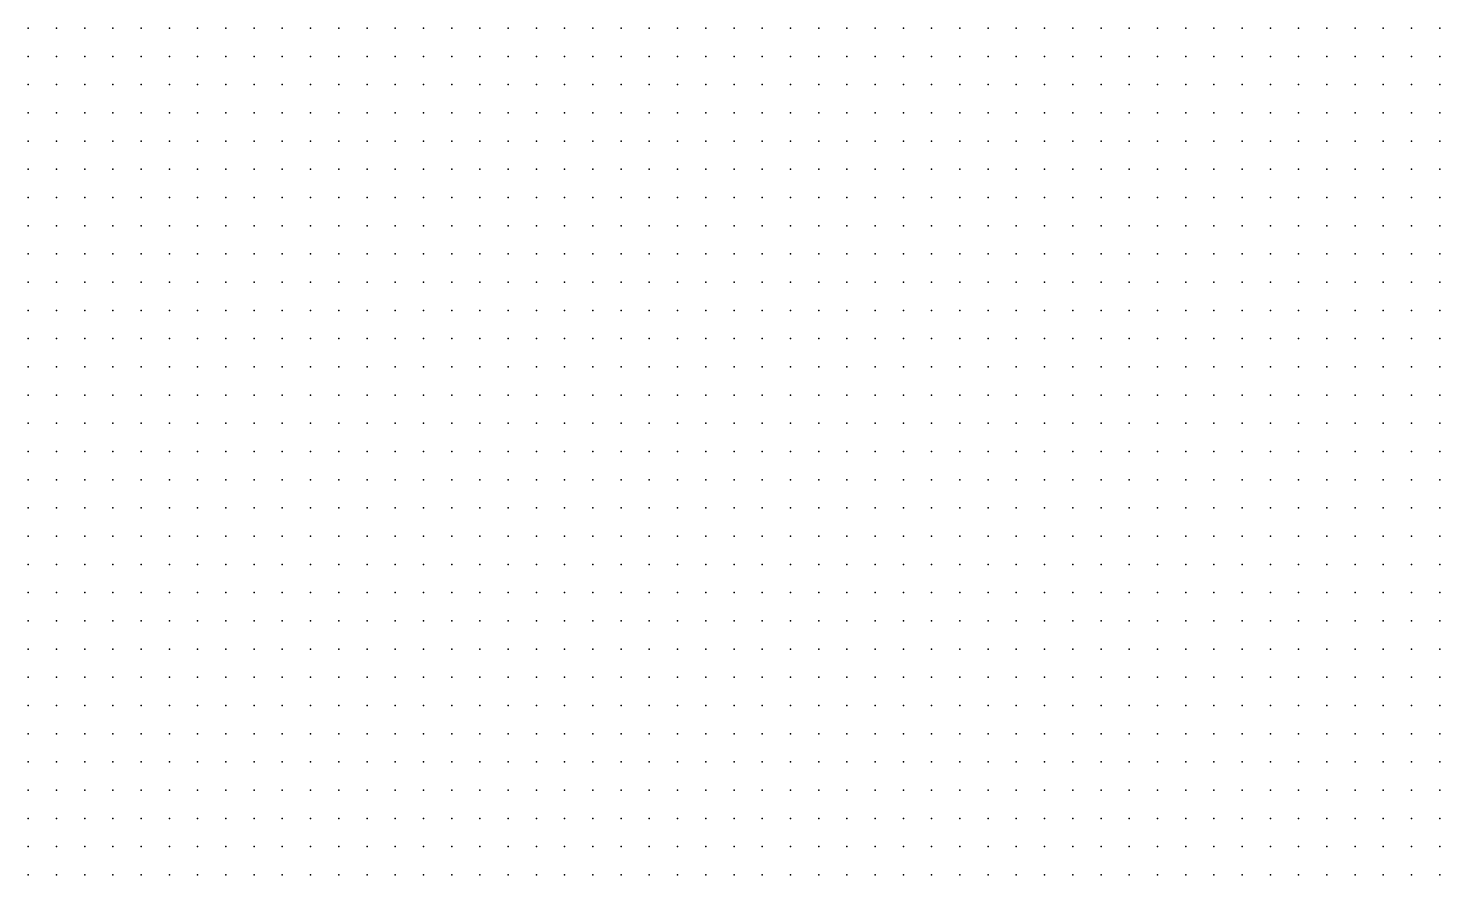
# Model space of a CAD drawing. Header units: metres. Extents: x 287878 to 288137, y 62805 to 63074.
# Drawn here: x 287943 to 287993, y 62948 to 62978 of the extents above; entities that cross this region are included whole.
import ezdxf

# ---------------------------------------------------------------- set-up
doc = ezdxf.new("R2010")
doc.units = ezdxf.units.M
doc.layers.add('SURVEY_INTERP', color=8, linetype='Continuous')

msp = doc.modelspace()

# ---------------------------------------------------------------- linework, layer by layer
at = {"layer": 'SURVEY_INTERP'}
for p in [(287943, 62978, 122.921), (287944, 62978, 122.891), (287945, 62978, 122.861), (287946, 62978, 122.832), (287947, 62978, 122.805), (287948, 62978, 122.781), (287949, 62978, 122.759), (287950, 62978, 122.739), (287951, 62978, 122.719), (287952, 62978, 122.698), (287953, 62978, 122.674), (287954, 62978, 122.65), (287955, 62978, 122.627), (287956, 62978, 122.609), (287957, 62978, 122.596), (287958, 62978, 122.59), (287959, 62978, 122.585), (287960, 62978, 122.575), (287961, 62978, 122.55), (287962, 62978, 122.507), (287963, 62978, 122.451), (287964, 62978, 122.39), (287965, 62978, 122.334), (287966, 62978, 122.287), (287967, 62978, 122.249), (287968, 62978, 122.212), (287969, 62978, 122.165), (287970, 62978, 122.103), (287971, 62978, 122.028), (287972, 62978, 121.947), (287973, 62978, 121.867), (287974, 62978, 121.795), (287975, 62978, 121.732), (287976, 62978, 121.678), (287977, 62978, 121.633), (287978, 62978, 121.596), (287979, 62978, 121.564), (287980, 62978, 121.536), (287981, 62978, 121.51), (287982, 62978, 121.484), (287983, 62978, 121.459), (287984, 62978, 121.436), (287985, 62978, 121.416), (287986, 62978, 121.4), (287987, 62978, 121.39), (287988, 62978, 121.387), (287989, 62978, 121.393), (287990, 62978, 121.41), (287991, 62978, 121.437), (287992, 62978, 121.47), (287993, 62978, 121.506), (287943, 62977, 122.81), (287944, 62977, 122.781), (287945, 62977, 122.753), (287946, 62977, 122.727), (287947, 62977, 122.701), (287948, 62977, 122.678), (287949, 62977, 122.655), (287950, 62977, 122.634), (287951, 62977, 122.613), (287952, 62977, 122.591), (287953, 62977, 122.568), (287954, 62977, 122.544), (287955, 62977, 122.522), (287956, 62977, 122.502), (287957, 62977, 122.484), (287958, 62977, 122.469), (287959, 62977, 122.453), (287960, 62977, 122.432), (287961, 62977, 122.403), (287962, 62977, 122.365), (287963, 62977, 122.318), (287964, 62977, 122.267), (287965, 62977, 122.218), (287966, 62977, 122.172), (287967, 62977, 122.128), (287968, 62977, 122.084), (287969, 62977, 122.035), (287970, 62977, 121.979), (287971, 62977, 121.916), (287972, 62977, 121.849), (287973, 62977, 121.783), (287974, 62977, 121.721), (287975, 62977, 121.665), (287976, 62977, 121.615), (287977, 62977, 121.572), (287978, 62977, 121.534), (287979, 62977, 121.501), (287980, 62977, 121.471), (287981, 62977, 121.443), (287982, 62977, 121.417), (287983, 62977, 121.393), (287984, 62977, 121.371), (287985, 62977, 121.351), (287986, 62977, 121.335), (287987, 62977, 121.324), (287988, 62977, 121.319), (287989, 62977, 121.32), (287990, 62977, 121.329), (287991, 62977, 121.344), (287992, 62977, 121.366), (287993, 62977, 121.392), (287943, 62976, 122.706), (287944, 62976, 122.679), (287945, 62976, 122.653), (287946, 62976, 122.627), (287947, 62976, 122.603), (287948, 62976, 122.58), (287949, 62976, 122.557), (287950, 62976, 122.535), (287951, 62976, 122.513), (287952, 62976, 122.491), (287953, 62976, 122.468), (287954, 62976, 122.445), (287955, 62976, 122.422), (287956, 62976, 122.4), (287957, 62976, 122.379), (287958, 62976, 122.358), (287959, 62976, 122.336), (287960, 62976, 122.31), (287961, 62976, 122.28), (287962, 62976, 122.243), (287963, 62976, 122.201), (287964, 62976, 122.156), (287965, 62976, 122.11), (287966, 62976, 122.066), (287967, 62976, 122.021), (287968, 62976, 121.975), (287969, 62976, 121.927), (287970, 62976, 121.875), (287971, 62976, 121.819), (287972, 62976, 121.762), (287973, 62976, 121.705), (287974, 62976, 121.65), (287975, 62976, 121.599), (287976, 62976, 121.553), (287977, 62976, 121.511), (287978, 62976, 121.474), (287979, 62976, 121.44), (287980, 62976, 121.409), (287981, 62976, 121.381), (287982, 62976, 121.355), (287983, 62976, 121.33), (287984, 62976, 121.308), (287985, 62976, 121.289), (287986, 62976, 121.272), (287987, 62976, 121.26), (287988, 62976, 121.252), (287989, 62976, 121.249), (287990, 62976, 121.251), (287991, 62976, 121.259), (287992, 62976, 121.271), (287993, 62976, 121.288), (287943, 62975, 122.607), (287944, 62975, 122.582), (287945, 62975, 122.557), (287946, 62975, 122.533), (287947, 62975, 122.509), (287948, 62975, 122.486), (287949, 62975, 122.464), (287950, 62975, 122.442), (287951, 62975, 122.419), (287952, 62975, 122.396), (287953, 62975, 122.373), (287954, 62975, 122.35), (287955, 62975, 122.326), (287956, 62975, 122.303), (287957, 62975, 122.28), (287958, 62975, 122.256), (287959, 62975, 122.23), (287960, 62975, 122.202), (287961, 62975, 122.17), (287962, 62975, 122.135), (287963, 62975, 122.096), (287964, 62975, 122.054), (287965, 62975, 122.011), (287966, 62975, 121.968), (287967, 62975, 121.924), (287968, 62975, 121.879), (287969, 62975, 121.833), (287970, 62975, 121.784), (287971, 62975, 121.733), (287972, 62975, 121.682), (287973, 62975, 121.63), (287974, 62975, 121.581), (287975, 62975, 121.534), (287976, 62975, 121.491), (287977, 62975, 121.451), (287978, 62975, 121.414), (287979, 62975, 121.381), (287980, 62975, 121.35), (287981, 62975, 121.321), (287982, 62975, 121.295), (287983, 62975, 121.27), (287984, 62975, 121.248), (287985, 62975, 121.228), (287986, 62975, 121.21), (287987, 62975, 121.196), (287988, 62975, 121.186), (287989, 62975, 121.179), (287990, 62975, 121.176), (287991, 62975, 121.177), (287992, 62975, 121.182), (287993, 62975, 121.19), (287943, 62974, 122.513), (287944, 62974, 122.489), (287945, 62974, 122.466), (287946, 62974, 122.442), (287947, 62974, 122.42), (287948, 62974, 122.397), (287949, 62974, 122.374), (287950, 62974, 122.352), (287951, 62974, 122.329), (287952, 62974, 122.306), (287953, 62974, 122.283), (287954, 62974, 122.259), (287955, 62974, 122.235), (287956, 62974, 122.211), (287957, 62974, 122.186), (287958, 62974, 122.16), (287959, 62974, 122.133), (287960, 62974, 122.103), (287961, 62974, 122.071), (287962, 62974, 122.037), (287963, 62974, 121.999), (287964, 62974, 121.96), (287965, 62974, 121.919), (287966, 62974, 121.878), (287967, 62974, 121.835), (287968, 62974, 121.792), (287969, 62974, 121.747), (287970, 62974, 121.701), (287971, 62974, 121.654), (287972, 62974, 121.607), (287973, 62974, 121.56), (287974, 62974, 121.515), (287975, 62974, 121.471), (287976, 62974, 121.43), (287977, 62974, 121.392), (287978, 62974, 121.356), (287979, 62974, 121.323), (287980, 62974, 121.292), (287981, 62974, 121.263), (287982, 62974, 121.236), (287983, 62974, 121.211), (287984, 62974, 121.189), (287985, 62974, 121.168), (287986, 62974, 121.149), (287987, 62974, 121.134), (287988, 62974, 121.121), (287989, 62974, 121.111), (287990, 62974, 121.104), (287991, 62974, 121.1), (287992, 62974, 121.098), (287993, 62974, 121.098), (287943, 62973, 122.423), (287944, 62973, 122.401), (287945, 62973, 122.378), (287946, 62973, 122.355), (287947, 62973, 122.333), (287948, 62973, 122.311), (287949, 62973, 122.288), (287950, 62973, 122.266), (287951, 62973, 122.243), (287952, 62973, 122.22), (287953, 62973, 122.196), (287954, 62973, 122.172), (287955, 62973, 122.148), (287956, 62973, 122.123), (287957, 62973, 122.097), (287958, 62973, 122.07), (287959, 62973, 122.042), (287960, 62973, 122.012), (287961, 62973, 121.98), (287962, 62973, 121.946), (287963, 62973, 121.91), (287964, 62973, 121.872), (287965, 62973, 121.833), (287966, 62973, 121.793), (287967, 62973, 121.752), (287968, 62973, 121.711), (287969, 62973, 121.668), (287970, 62973, 121.624), (287971, 62973, 121.581), (287972, 62973, 121.537), (287973, 62973, 121.493), (287974, 62973, 121.45), (287975, 62973, 121.41), (287976, 62973, 121.37), (287977, 62973, 121.333), (287978, 62973, 121.299), (287979, 62973, 121.266), (287980, 62973, 121.235), (287981, 62973, 121.206), (287982, 62973, 121.179), (287983, 62973, 121.154), (287984, 62973, 121.131), (287985, 62973, 121.109), (287986, 62973, 121.09), (287987, 62973, 121.072), (287988, 62973, 121.057), (287989, 62973, 121.045), (287990, 62973, 121.034), (287991, 62973, 121.025), (287992, 62973, 121.018), (287993, 62973, 121.012), (287943, 62972, 122.337), (287944, 62972, 122.315), (287945, 62972, 122.293), (287946, 62972, 122.272), (287947, 62972, 122.25), (287948, 62972, 122.228), (287949, 62972, 122.205), (287950, 62972, 122.183), (287951, 62972, 122.16), (287952, 62972, 122.137), (287953, 62972, 122.113), (287954, 62972, 122.089), (287955, 62972, 122.064), (287956, 62972, 122.039), (287957, 62972, 122.012), (287958, 62972, 121.985), (287959, 62972, 121.956), (287960, 62972, 121.926), (287961, 62972, 121.894), (287962, 62972, 121.861), (287963, 62972, 121.826), (287964, 62972, 121.79), (287965, 62972, 121.752), (287966, 62972, 121.714), (287967, 62972, 121.674), (287968, 62972, 121.634), (287969, 62972, 121.593), (287970, 62972, 121.552), (287971, 62972, 121.511), (287972, 62972, 121.469), (287973, 62972, 121.428), (287974, 62972, 121.388), (287975, 62972, 121.349), (287976, 62972, 121.312), (287977, 62972, 121.276), (287978, 62972, 121.242), (287979, 62972, 121.21), (287980, 62972, 121.179), (287981, 62972, 121.151), (287982, 62972, 121.123), (287983, 62972, 121.098), (287984, 62972, 121.074), (287985, 62972, 121.052), (287986, 62972, 121.031), (287987, 62972, 121.012), (287988, 62972, 120.995), (287989, 62972, 120.98), (287990, 62972, 120.966), (287991, 62972, 120.954), (287992, 62972, 120.942), (287993, 62972, 120.931), (287943, 62971, 122.254), (287944, 62971, 122.233), (287945, 62971, 122.212), (287946, 62971, 122.19), (287947, 62971, 122.169), (287948, 62971, 122.147), (287949, 62971, 122.125), (287950, 62971, 122.103), (287951, 62971, 122.08), (287952, 62971, 122.057), (287953, 62971, 122.033), (287954, 62971, 122.008), (287955, 62971, 121.983), (287956, 62971, 121.958), (287957, 62971, 121.931), (287958, 62971, 121.904), (287959, 62971, 121.875), (287960, 62971, 121.845), (287961, 62971, 121.814), (287962, 62971, 121.781), (287963, 62971, 121.747), (287964, 62971, 121.712), (287965, 62971, 121.675), (287966, 62971, 121.638), (287967, 62971, 121.6), (287968, 62971, 121.562), (287969, 62971, 121.523), (287970, 62971, 121.483), (287971, 62971, 121.444), (287972, 62971, 121.405), (287973, 62971, 121.366), (287974, 62971, 121.327), (287975, 62971, 121.29), (287976, 62971, 121.254), (287977, 62971, 121.22), (287978, 62971, 121.186), (287979, 62971, 121.155), (287980, 62971, 121.124), (287981, 62971, 121.096), (287982, 62971, 121.068), (287983, 62971, 121.042), (287984, 62971, 121.018), (287985, 62971, 120.995), (287986, 62971, 120.973), (287987, 62971, 120.953), (287988, 62971, 120.934), (287989, 62971, 120.917), (287990, 62971, 120.9), (287991, 62971, 120.885), (287992, 62971, 120.87), (287993, 62971, 120.854), (287943, 62970, 122.173), (287944, 62970, 122.153), (287945, 62970, 122.132), (287946, 62970, 122.112), (287947, 62970, 122.09), (287948, 62970, 122.069), (287949, 62970, 122.047), (287950, 62970, 122.025), (287951, 62970, 122.002), (287952, 62970, 121.979), (287953, 62970, 121.955), (287954, 62970, 121.931), (287955, 62970, 121.906), (287956, 62970, 121.88), (287957, 62970, 121.853), (287958, 62970, 121.826), (287959, 62970, 121.797), (287960, 62970, 121.767), (287961, 62970, 121.736), (287962, 62970, 121.704), (287963, 62970, 121.671), (287964, 62970, 121.637), (287965, 62970, 121.602), (287966, 62970, 121.566), (287967, 62970, 121.53), (287968, 62970, 121.493), (287969, 62970, 121.455), (287970, 62970, 121.417), (287971, 62970, 121.38), (287972, 62970, 121.342), (287973, 62970, 121.305), (287974, 62970, 121.268), (287975, 62970, 121.232), (287976, 62970, 121.197), (287977, 62970, 121.164), (287978, 62970, 121.131), (287979, 62970, 121.1), (287980, 62970, 121.07), (287981, 62970, 121.041), (287982, 62970, 121.014), (287983, 62970, 120.988), (287984, 62970, 120.963), (287985, 62970, 120.939), (287986, 62970, 120.917), (287987, 62970, 120.895), (287988, 62970, 120.875), (287989, 62970, 120.855), (287990, 62970, 120.837), (287991, 62970, 120.818), (287992, 62970, 120.8), (287993, 62970, 120.782), (287943, 62969, 122.095), (287944, 62969, 122.076), (287945, 62969, 122.056), (287946, 62969, 122.035), (287947, 62969, 122.014), (287948, 62969, 121.993), (287949, 62969, 121.972), (287950, 62969, 121.949), (287951, 62969, 121.927), (287952, 62969, 121.904), (287953, 62969, 121.88), (287954, 62969, 121.856), (287955, 62969, 121.831), (287956, 62969, 121.805), (287957, 62969, 121.778), (287958, 62969, 121.751), (287959, 62969, 121.722), (287960, 62969, 121.693), (287961, 62969, 121.663), (287962, 62969, 121.631), (287963, 62969, 121.599), (287964, 62969, 121.566), (287965, 62969, 121.532), (287966, 62969, 121.497), (287967, 62969, 121.462), (287968, 62969, 121.426), (287969, 62969, 121.39), (287970, 62969, 121.353), (287971, 62969, 121.317), (287972, 62969, 121.281), (287973, 62969, 121.245), (287974, 62969, 121.21), (287975, 62969, 121.175), (287976, 62969, 121.142), (287977, 62969, 121.109), (287978, 62969, 121.077), (287979, 62969, 121.046), (287980, 62969, 121.016), (287981, 62969, 120.988), (287982, 62969, 120.96), (287983, 62969, 120.934), (287984, 62969, 120.908), (287985, 62969, 120.884), (287986, 62969, 120.861), (287987, 62969, 120.838), (287988, 62969, 120.816), (287989, 62969, 120.795), (287990, 62969, 120.775), (287991, 62969, 120.755), (287992, 62969, 120.734), (287993, 62969, 120.713), (287943, 62968, 122.02), (287944, 62968, 122), (287945, 62968, 121.981), (287946, 62968, 121.961), (287947, 62968, 121.94), (287948, 62968, 121.919), (287949, 62968, 121.898), (287950, 62968, 121.876), (287951, 62968, 121.854), (287952, 62968, 121.831), (287953, 62968, 121.807), (287954, 62968, 121.783), (287955, 62968, 121.758), (287956, 62968, 121.732), (287957, 62968, 121.706), (287958, 62968, 121.679), (287959, 62968, 121.65), (287960, 62968, 121.621), (287961, 62968, 121.592), (287962, 62968, 121.561), (287963, 62968, 121.529), (287964, 62968, 121.497), (287965, 62968, 121.464), (287966, 62968, 121.43), (287967, 62968, 121.396), (287968, 62968, 121.361), (287969, 62968, 121.327), (287970, 62968, 121.292), (287971, 62968, 121.256), (287972, 62968, 121.222), (287973, 62968, 121.187), (287974, 62968, 121.153), (287975, 62968, 121.119), (287976, 62968, 121.086), (287977, 62968, 121.054), (287978, 62968, 121.023), (287979, 62968, 120.993), (287980, 62968, 120.963), (287981, 62968, 120.935), (287982, 62968, 120.907), (287983, 62968, 120.88), (287984, 62968, 120.855), (287985, 62968, 120.83), (287986, 62968, 120.806), (287987, 62968, 120.782), (287988, 62968, 120.759), (287989, 62968, 120.737), (287990, 62968, 120.715), (287991, 62968, 120.693), (287992, 62968, 120.671), (287993, 62968, 120.648), (287943, 62967, 121.946), (287944, 62967, 121.927), (287945, 62967, 121.908), (287946, 62967, 121.889), (287947, 62967, 121.868), (287948, 62967, 121.848), (287949, 62967, 121.826), (287950, 62967, 121.805), (287951, 62967, 121.782), (287952, 62967, 121.76), (287953, 62967, 121.736), (287954, 62967, 121.712), (287955, 62967, 121.687), (287956, 62967, 121.662), (287957, 62967, 121.636), (287958, 62967, 121.609), (287959, 62967, 121.581), (287960, 62967, 121.552), (287961, 62967, 121.523), (287962, 62967, 121.493), (287963, 62967, 121.462), (287964, 62967, 121.43), (287965, 62967, 121.398), (287966, 62967, 121.365), (287967, 62967, 121.332), (287968, 62967, 121.299), (287969, 62967, 121.265), (287970, 62967, 121.231), (287971, 62967, 121.197), (287972, 62967, 121.164), (287973, 62967, 121.13), (287974, 62967, 121.097), (287975, 62967, 121.064), (287976, 62967, 121.032), (287977, 62967, 121.001), (287978, 62967, 120.97), (287979, 62967, 120.94), (287980, 62967, 120.911), (287981, 62967, 120.882), (287982, 62967, 120.855), (287983, 62967, 120.828), (287984, 62967, 120.802), (287985, 62967, 120.776), (287986, 62967, 120.751), (287987, 62967, 120.727), (287988, 62967, 120.703), (287989, 62967, 120.68), (287990, 62967, 120.657), (287991, 62967, 120.633), (287992, 62967, 120.61), (287993, 62967, 120.586), (287943, 62966, 121.875), (287944, 62966, 121.856), (287945, 62966, 121.837), (287946, 62966, 121.818), (287947, 62966, 121.798), (287948, 62966, 121.778), (287949, 62966, 121.757), (287950, 62966, 121.735), (287951, 62966, 121.713), (287952, 62966, 121.69), (287953, 62966, 121.667), (287954, 62966, 121.643), (287955, 62966, 121.618), (287956, 62966, 121.593), (287957, 62966, 121.567), (287958, 62966, 121.541), (287959, 62966, 121.513), (287960, 62966, 121.485), (287961, 62966, 121.456), (287962, 62966, 121.427), (287963, 62966, 121.397), (287964, 62966, 121.366), (287965, 62966, 121.334), (287966, 62966, 121.303), (287967, 62966, 121.27), (287968, 62966, 121.238), (287969, 62966, 121.205), (287970, 62966, 121.172), (287971, 62966, 121.139), (287972, 62966, 121.107), (287973, 62966, 121.074), (287974, 62966, 121.042), (287975, 62966, 121.01), (287976, 62966, 120.978), (287977, 62966, 120.948), (287978, 62966, 120.917), (287979, 62966, 120.888), (287980, 62966, 120.859), (287981, 62966, 120.83), (287982, 62966, 120.803), (287983, 62966, 120.776), (287984, 62966, 120.749), (287985, 62966, 120.723), (287986, 62966, 120.698), (287987, 62966, 120.673), (287988, 62966, 120.649), (287989, 62966, 120.624), (287990, 62966, 120.6), (287991, 62966, 120.576), (287992, 62966, 120.551), (287993, 62966, 120.526), (287943, 62965, 121.805), (287944, 62965, 121.787), (287945, 62965, 121.768), (287946, 62965, 121.749), (287947, 62965, 121.729), (287948, 62965, 121.709), (287949, 62965, 121.688), (287950, 62965, 121.667), (287951, 62965, 121.645), (287952, 62965, 121.623), (287953, 62965, 121.6), (287954, 62965, 121.576), (287955, 62965, 121.552), (287956, 62965, 121.527), (287957, 62965, 121.501), (287958, 62965, 121.475), (287959, 62965, 121.448), (287960, 62965, 121.42), (287961, 62965, 121.392), (287962, 62965, 121.363), (287963, 62965, 121.333), (287964, 62965, 121.303), (287965, 62965, 121.272), (287966, 62965, 121.241), (287967, 62965, 121.21), (287968, 62965, 121.178), (287969, 62965, 121.146), (287970, 62965, 121.114), (287971, 62965, 121.082), (287972, 62965, 121.051), (287973, 62965, 121.019), (287974, 62965, 120.987), (287975, 62965, 120.956), (287976, 62965, 120.925), (287977, 62965, 120.895), (287978, 62965, 120.865), (287979, 62965, 120.836), (287980, 62965, 120.807), (287981, 62965, 120.779), (287982, 62965, 120.751), (287983, 62965, 120.724), (287984, 62965, 120.697), (287985, 62965, 120.671), (287986, 62965, 120.646), (287987, 62965, 120.62), (287988, 62965, 120.595), (287989, 62965, 120.57), (287990, 62965, 120.545), (287991, 62965, 120.519), (287992, 62965, 120.494), (287993, 62965, 120.468), (287943, 62964, 121.737), (287944, 62964, 121.719), (287945, 62964, 121.701), (287946, 62964, 121.682), (287947, 62964, 121.662), (287948, 62964, 121.642), (287949, 62964, 121.622), (287950, 62964, 121.601), (287951, 62964, 121.579), (287952, 62964, 121.557), (287953, 62964, 121.534), (287954, 62964, 121.51), (287955, 62964, 121.486), (287956, 62964, 121.461), (287957, 62964, 121.436), (287958, 62964, 121.41), (287959, 62964, 121.384), (287960, 62964, 121.356), (287961, 62964, 121.329), (287962, 62964, 121.3), (287963, 62964, 121.271), (287964, 62964, 121.242), (287965, 62964, 121.212), (287966, 62964, 121.182), (287967, 62964, 121.151), (287968, 62964, 121.12), (287969, 62964, 121.089), (287970, 62964, 121.058), (287971, 62964, 121.027), (287972, 62964, 120.996), (287973, 62964, 120.965), (287974, 62964, 120.934), (287975, 62964, 120.903), (287976, 62964, 120.873), (287977, 62964, 120.843), (287978, 62964, 120.814), (287979, 62964, 120.785), (287980, 62964, 120.756), (287981, 62964, 120.728), (287982, 62964, 120.7), (287983, 62964, 120.673), (287984, 62964, 120.646), (287985, 62964, 120.62), (287986, 62964, 120.594), (287987, 62964, 120.568), (287988, 62964, 120.542), (287989, 62964, 120.517), (287990, 62964, 120.491), (287991, 62964, 120.465), (287992, 62964, 120.439), (287993, 62964, 120.412), (287943, 62963, 121.671), (287944, 62963, 121.653), (287945, 62963, 121.635), (287946, 62963, 121.616), (287947, 62963, 121.597), (287948, 62963, 121.577), (287949, 62963, 121.557), (287950, 62963, 121.536), (287951, 62963, 121.514), (287952, 62963, 121.492), (287953, 62963, 121.469), (287954, 62963, 121.446), (287955, 62963, 121.422), (287956, 62963, 121.398), (287957, 62963, 121.373), (287958, 62963, 121.347), (287959, 62963, 121.321), (287960, 62963, 121.294), (287961, 62963, 121.267), (287962, 62963, 121.239), (287963, 62963, 121.211), (287964, 62963, 121.182), (287965, 62963, 121.153), (287966, 62963, 121.123), (287967, 62963, 121.093), (287968, 62963, 121.063), (287969, 62963, 121.033), (287970, 62963, 121.002), (287971, 62963, 120.972), (287972, 62963, 120.941), (287973, 62963, 120.911), (287974, 62963, 120.881), (287975, 62963, 120.851), (287976, 62963, 120.821), (287977, 62963, 120.792), (287978, 62963, 120.763), (287979, 62963, 120.734), (287980, 62963, 120.706), (287981, 62963, 120.678), (287982, 62963, 120.65), (287983, 62963, 120.623), (287984, 62963, 120.596), (287985, 62963, 120.569), (287986, 62963, 120.543), (287987, 62963, 120.517), (287988, 62963, 120.491), (287989, 62963, 120.464), (287990, 62963, 120.438), (287991, 62963, 120.412), (287992, 62963, 120.385), (287993, 62963, 120.358), (287943, 62962, 121.606), (287944, 62962, 121.588), (287945, 62962, 121.57), (287946, 62962, 121.552), (287947, 62962, 121.533), (287948, 62962, 121.513), (287949, 62962, 121.493), (287950, 62962, 121.472), (287951, 62962, 121.451), (287952, 62962, 121.429), (287953, 62962, 121.406), (287954, 62962, 121.383), (287955, 62962, 121.36), (287956, 62962, 121.336), (287957, 62962, 121.311), (287958, 62962, 121.286), (287959, 62962, 121.26), (287960, 62962, 121.234), (287961, 62962, 121.207), (287962, 62962, 121.179), (287963, 62962, 121.152), (287964, 62962, 121.123), (287965, 62962, 121.095), (287966, 62962, 121.066), (287967, 62962, 121.036), (287968, 62962, 121.007), (287969, 62962, 120.977), (287970, 62962, 120.948), (287971, 62962, 120.918), (287972, 62962, 120.888), (287973, 62962, 120.858), (287974, 62962, 120.829), (287975, 62962, 120.799), (287976, 62962, 120.77), (287977, 62962, 120.741), (287978, 62962, 120.712), (287979, 62962, 120.684), (287980, 62962, 120.656), (287981, 62962, 120.628), (287982, 62962, 120.6), (287983, 62962, 120.573), (287984, 62962, 120.546), (287985, 62962, 120.519), (287986, 62962, 120.493), (287987, 62962, 120.466), (287988, 62962, 120.44), (287989, 62962, 120.413), (287990, 62962, 120.387), (287991, 62962, 120.36), (287992, 62962, 120.333), (287993, 62962, 120.306), (287943, 62961, 121.542), (287944, 62961, 121.525), (287945, 62961, 121.507), (287946, 62961, 121.489), (287947, 62961, 121.47), (287948, 62961, 121.45), (287949, 62961, 121.43), (287950, 62961, 121.41), (287951, 62961, 121.389), (287952, 62961, 121.367), (287953, 62961, 121.345), (287954, 62961, 121.322), (287955, 62961, 121.299), (287956, 62961, 121.275), (287957, 62961, 121.251), (287958, 62961, 121.226), (287959, 62961, 121.2), (287960, 62961, 121.174), (287961, 62961, 121.148), (287962, 62961, 121.121), (287963, 62961, 121.094), (287964, 62961, 121.066), (287965, 62961, 121.038), (287966, 62961, 121.009), (287967, 62961, 120.981), (287968, 62961, 120.952), (287969, 62961, 120.923), (287970, 62961, 120.894), (287971, 62961, 120.864), (287972, 62961, 120.835), (287973, 62961, 120.806), (287974, 62961, 120.777), (287975, 62961, 120.748), (287976, 62961, 120.719), (287977, 62961, 120.691), (287978, 62961, 120.662), (287979, 62961, 120.634), (287980, 62961, 120.606), (287981, 62961, 120.578), (287982, 62961, 120.551), (287983, 62961, 120.524), (287984, 62961, 120.497), (287985, 62961, 120.47), (287986, 62961, 120.443), (287987, 62961, 120.417), (287988, 62961, 120.39), (287989, 62961, 120.363), (287990, 62961, 120.337), (287991, 62961, 120.31), (287992, 62961, 120.282), (287993, 62961, 120.255), (287943, 62960, 121.48), (287944, 62960, 121.463), (287945, 62960, 121.445), (287946, 62960, 121.427), (287947, 62960, 121.408), (287948, 62960, 121.389), (287949, 62960, 121.369), (287950, 62960, 121.349), (287951, 62960, 121.328), (287952, 62960, 121.306), (287953, 62960, 121.284), (287954, 62960, 121.262), (287955, 62960, 121.239), (287956, 62960, 121.215), (287957, 62960, 121.191), (287958, 62960, 121.167), (287959, 62960, 121.142), (287960, 62960, 121.116), (287961, 62960, 121.09), (287962, 62960, 121.064), (287963, 62960, 121.037), (287964, 62960, 121.01), (287965, 62960, 120.982), (287966, 62960, 120.954), (287967, 62960, 120.926), (287968, 62960, 120.898), (287969, 62960, 120.869), (287970, 62960, 120.841), (287971, 62960, 120.812), (287972, 62960, 120.783), (287973, 62960, 120.755), (287974, 62960, 120.726), (287975, 62960, 120.697), (287976, 62960, 120.669), (287977, 62960, 120.641), (287978, 62960, 120.613), (287979, 62960, 120.585), (287980, 62960, 120.557), (287981, 62960, 120.53), (287982, 62960, 120.502), (287983, 62960, 120.475), (287984, 62960, 120.448), (287985, 62960, 120.421), (287986, 62960, 120.394), (287987, 62960, 120.368), (287988, 62960, 120.341), (287989, 62960, 120.314), (287990, 62960, 120.287), (287991, 62960, 120.26), (287992, 62960, 120.233), (287993, 62960, 120.205), (287943, 62959, 121.419), (287944, 62959, 121.402), (287945, 62959, 121.384), (287946, 62959, 121.366), (287947, 62959, 121.348), (287948, 62959, 121.329), (287949, 62959, 121.309), (287950, 62959, 121.289), (287951, 62959, 121.268), (287952, 62959, 121.247), (287953, 62959, 121.225), (287954, 62959, 121.203), (287955, 62959, 121.18), (287956, 62959, 121.157), (287957, 62959, 121.133), (287958, 62959, 121.109), (287959, 62959, 121.084), (287960, 62959, 121.059), (287961, 62959, 121.033), (287962, 62959, 121.007), (287963, 62959, 120.981), (287964, 62959, 120.954), (287965, 62959, 120.927), (287966, 62959, 120.9), (287967, 62959, 120.872), (287968, 62959, 120.844), (287969, 62959, 120.816), (287970, 62959, 120.788), (287971, 62959, 120.76), (287972, 62959, 120.732), (287973, 62959, 120.704), (287974, 62959, 120.676), (287975, 62959, 120.647), (287976, 62959, 120.619), (287977, 62959, 120.591), (287978, 62959, 120.564), (287979, 62959, 120.536), (287980, 62959, 120.509), (287981, 62959, 120.481), (287982, 62959, 120.454), (287983, 62959, 120.427), (287984, 62959, 120.4), (287985, 62959, 120.373), (287986, 62959, 120.346), (287987, 62959, 120.32), (287988, 62959, 120.293), (287989, 62959, 120.266), (287990, 62959, 120.239), (287991, 62959, 120.212), (287992, 62959, 120.185), (287993, 62959, 120.157), (287943, 62958, 121.359), (287944, 62958, 121.342), (287945, 62958, 121.325), (287946, 62958, 121.307), (287947, 62958, 121.288), (287948, 62958, 121.269), (287949, 62958, 121.25), (287950, 62958, 121.23), (287951, 62958, 121.209), (287952, 62958, 121.188), (287953, 62958, 121.167), (287954, 62958, 121.145), (287955, 62958, 121.122), (287956, 62958, 121.099), (287957, 62958, 121.076), (287958, 62958, 121.052), (287959, 62958, 121.028), (287960, 62958, 121.003), (287961, 62958, 120.978), (287962, 62958, 120.952), (287963, 62958, 120.926), (287964, 62958, 120.9), (287965, 62958, 120.873), (287966, 62958, 120.846), (287967, 62958, 120.819), (287968, 62958, 120.792), (287969, 62958, 120.764), (287970, 62958, 120.737), (287971, 62958, 120.709), (287972, 62958, 120.681), (287973, 62958, 120.654), (287974, 62958, 120.626), (287975, 62958, 120.598), (287976, 62958, 120.57), (287977, 62958, 120.543), (287978, 62958, 120.515), (287979, 62958, 120.488), (287980, 62958, 120.461), (287981, 62958, 120.433), (287982, 62958, 120.406), (287983, 62958, 120.379), (287984, 62958, 120.353), (287985, 62958, 120.326), (287986, 62958, 120.299), (287987, 62958, 120.272), (287988, 62958, 120.245), (287989, 62958, 120.219), (287990, 62958, 120.192), (287991, 62958, 120.165), (287992, 62958, 120.137), (287993, 62958, 120.11), (287943, 62957, 121.3), (287944, 62957, 121.283), (287945, 62957, 121.266), (287946, 62957, 121.248), (287947, 62957, 121.23), (287948, 62957, 121.211), (287949, 62957, 121.192), (287950, 62957, 121.172), (287951, 62957, 121.152), (287952, 62957, 121.131), (287953, 62957, 121.11), (287954, 62957, 121.088), (287955, 62957, 121.066), (287956, 62957, 121.043), (287957, 62957, 121.02), (287958, 62957, 120.996), (287959, 62957, 120.972), (287960, 62957, 120.948), (287961, 62957, 120.923), (287962, 62957, 120.898), (287963, 62957, 120.872), (287964, 62957, 120.846), (287965, 62957, 120.82), (287966, 62957, 120.794), (287967, 62957, 120.767), (287968, 62957, 120.74), (287969, 62957, 120.713), (287970, 62957, 120.686), (287971, 62957, 120.659), (287972, 62957, 120.631), (287973, 62957, 120.604), (287974, 62957, 120.576), (287975, 62957, 120.549), (287976, 62957, 120.522), (287977, 62957, 120.494), (287978, 62957, 120.467), (287979, 62957, 120.44), (287980, 62957, 120.413), (287981, 62957, 120.386), (287982, 62957, 120.359), (287983, 62957, 120.332), (287984, 62957, 120.306), (287985, 62957, 120.279), (287986, 62957, 120.252), (287987, 62957, 120.225), (287988, 62957, 120.199), (287989, 62957, 120.172), (287990, 62957, 120.145), (287991, 62957, 120.118), (287992, 62957, 120.091), (287993, 62957, 120.064), (287943, 62956, 121.242), (287944, 62956, 121.225), (287945, 62956, 121.208), (287946, 62956, 121.191), (287947, 62956, 121.173), (287948, 62956, 121.154), (287949, 62956, 121.135), (287950, 62956, 121.115), (287951, 62956, 121.095), (287952, 62956, 121.074), (287953, 62956, 121.053), (287954, 62956, 121.032), (287955, 62956, 121.01), (287956, 62956, 120.987), (287957, 62956, 120.965), (287958, 62956, 120.941), (287959, 62956, 120.917), (287960, 62956, 120.893), (287961, 62956, 120.869), (287962, 62956, 120.844), (287963, 62956, 120.819), (287964, 62956, 120.793), (287965, 62956, 120.768), (287966, 62956, 120.742), (287967, 62956, 120.715), (287968, 62956, 120.689), (287969, 62956, 120.662), (287970, 62956, 120.636), (287971, 62956, 120.609), (287972, 62956, 120.582), (287973, 62956, 120.555), (287974, 62956, 120.528), (287975, 62956, 120.501), (287976, 62956, 120.474), (287977, 62956, 120.447), (287978, 62956, 120.42), (287979, 62956, 120.393), (287980, 62956, 120.366), (287981, 62956, 120.339), (287982, 62956, 120.313), (287983, 62956, 120.286), (287984, 62956, 120.259), (287985, 62956, 120.233), (287986, 62956, 120.206), (287987, 62956, 120.179), (287988, 62956, 120.153), (287989, 62956, 120.126), (287990, 62956, 120.099), (287991, 62956, 120.072), (287992, 62956, 120.045), (287993, 62956, 120.018), (287943, 62955, 121.185), (287944, 62955, 121.169), (287945, 62955, 121.152), (287946, 62955, 121.134), (287947, 62955, 121.116), (287948, 62955, 121.098), (287949, 62955, 121.079), (287950, 62955, 121.059), (287951, 62955, 121.039), (287952, 62955, 121.019), (287953, 62955, 120.998), (287954, 62955, 120.977), (287955, 62955, 120.955), (287956, 62955, 120.933), (287957, 62955, 120.91), (287958, 62955, 120.887), (287959, 62955, 120.864), (287960, 62955, 120.84), (287961, 62955, 120.816), (287962, 62955, 120.791), (287963, 62955, 120.766), (287964, 62955, 120.741), (287965, 62955, 120.716), (287966, 62955, 120.69), (287967, 62955, 120.664), (287968, 62955, 120.638), (287969, 62955, 120.612), (287970, 62955, 120.586), (287971, 62955, 120.559), (287972, 62955, 120.533), (287973, 62955, 120.506), (287974, 62955, 120.48), (287975, 62955, 120.453), (287976, 62955, 120.426), (287977, 62955, 120.399), (287978, 62955, 120.373), (287979, 62955, 120.346), (287980, 62955, 120.32), (287981, 62955, 120.293), (287982, 62955, 120.266), (287983, 62955, 120.24), (287984, 62955, 120.213), (287985, 62955, 120.187), (287986, 62955, 120.161), (287987, 62955, 120.134), (287988, 62955, 120.108), (287989, 62955, 120.081), (287990, 62955, 120.054), (287991, 62955, 120.028), (287992, 62955, 120.001), (287993, 62955, 119.974), (287943, 62954, 121.129), (287944, 62954, 121.113), (287945, 62954, 121.096), (287946, 62954, 121.079), (287947, 62954, 121.061), (287948, 62954, 121.042), (287949, 62954, 121.024), (287950, 62954, 121.004), (287951, 62954, 120.984), (287952, 62954, 120.964), (287953, 62954, 120.944), (287954, 62954, 120.923), (287955, 62954, 120.901), (287956, 62954, 120.879), (287957, 62954, 120.857), (287958, 62954, 120.834), (287959, 62954, 120.811), (287960, 62954, 120.787), (287961, 62954, 120.763), (287962, 62954, 120.739), (287963, 62954, 120.715), (287964, 62954, 120.69), (287965, 62954, 120.665), (287966, 62954, 120.64), (287967, 62954, 120.614), (287968, 62954, 120.589), (287969, 62954, 120.563), (287970, 62954, 120.537), (287971, 62954, 120.511), (287972, 62954, 120.484), (287973, 62954, 120.458), (287974, 62954, 120.432), (287975, 62954, 120.405), (287976, 62954, 120.379), (287977, 62954, 120.353), (287978, 62954, 120.326), (287979, 62954, 120.3), (287980, 62954, 120.273), (287981, 62954, 120.247), (287982, 62954, 120.221), (287983, 62954, 120.195), (287984, 62954, 120.168), (287985, 62954, 120.142), (287986, 62954, 120.116), (287987, 62954, 120.089), (287988, 62954, 120.063), (287989, 62954, 120.037), (287990, 62954, 120.01), (287991, 62954, 119.984), (287992, 62954, 119.957), (287993, 62954, 119.93), (287943, 62953, 121.074), (287944, 62953, 121.058), (287945, 62953, 121.041), (287946, 62953, 121.024), (287947, 62953, 121.006), (287948, 62953, 120.988), (287949, 62953, 120.969), (287950, 62953, 120.95), (287951, 62953, 120.931), (287952, 62953, 120.91), (287953, 62953, 120.89), (287954, 62953, 120.869), (287955, 62953, 120.848), (287956, 62953, 120.826), (287957, 62953, 120.804), (287958, 62953, 120.782), (287959, 62953, 120.759), (287960, 62953, 120.735), (287961, 62953, 120.712), (287962, 62953, 120.688), (287963, 62953, 120.664), (287964, 62953, 120.639), (287965, 62953, 120.615), (287966, 62953, 120.59), (287967, 62953, 120.565), (287968, 62953, 120.539), (287969, 62953, 120.514), (287970, 62953, 120.488), (287971, 62953, 120.462), (287972, 62953, 120.437), (287973, 62953, 120.411), (287974, 62953, 120.385), (287975, 62953, 120.359), (287976, 62953, 120.332), (287977, 62953, 120.306), (287978, 62953, 120.28), (287979, 62953, 120.254), (287980, 62953, 120.228), (287981, 62953, 120.202), (287982, 62953, 120.176), (287983, 62953, 120.15), (287984, 62953, 120.124), (287985, 62953, 120.097), (287986, 62953, 120.071), (287987, 62953, 120.045), (287988, 62953, 120.019), (287989, 62953, 119.993), (287990, 62953, 119.967), (287991, 62953, 119.94), (287992, 62953, 119.914), (287993, 62953, 119.887), (287943, 62952, 121.02), (287944, 62952, 121.004), (287945, 62952, 120.987), (287946, 62952, 120.97), (287947, 62952, 120.952), (287948, 62952, 120.934), (287949, 62952, 120.916), (287950, 62952, 120.897), (287951, 62952, 120.877), (287952, 62952, 120.857), (287953, 62952, 120.837), (287954, 62952, 120.817), (287955, 62952, 120.795), (287956, 62952, 120.774), (287957, 62952, 120.752), (287958, 62952, 120.73), (287959, 62952, 120.707), (287960, 62952, 120.684), (287961, 62952, 120.661), (287962, 62952, 120.638), (287963, 62952, 120.614), (287964, 62952, 120.59), (287965, 62952, 120.565), (287966, 62952, 120.541), (287967, 62952, 120.516), (287968, 62952, 120.491), (287969, 62952, 120.466), (287970, 62952, 120.44), (287971, 62952, 120.415), (287972, 62952, 120.389), (287973, 62952, 120.364), (287974, 62952, 120.338), (287975, 62952, 120.312), (287976, 62952, 120.286), (287977, 62952, 120.261), (287978, 62952, 120.235), (287979, 62952, 120.209), (287980, 62952, 120.183), (287981, 62952, 120.157), (287982, 62952, 120.131), (287983, 62952, 120.105), (287984, 62952, 120.079), (287985, 62952, 120.053), (287986, 62952, 120.028), (287987, 62952, 120.002), (287988, 62952, 119.976), (287989, 62952, 119.95), (287990, 62952, 119.924), (287991, 62952, 119.898), (287992, 62952, 119.872), (287993, 62952, 119.845), (287943, 62951, 120.967), (287944, 62951, 120.951), (287945, 62951, 120.934), (287946, 62951, 120.917), (287947, 62951, 120.899), (287948, 62951, 120.881), (287949, 62951, 120.863), (287950, 62951, 120.844), (287951, 62951, 120.825), (287952, 62951, 120.805), (287953, 62951, 120.785), (287954, 62951, 120.765), (287955, 62951, 120.744), (287956, 62951, 120.723), (287957, 62951, 120.701), (287958, 62951, 120.679), (287959, 62951, 120.657), (287960, 62951, 120.634), (287961, 62951, 120.611), (287962, 62951, 120.588), (287963, 62951, 120.564), (287964, 62951, 120.54), (287965, 62951, 120.516), (287966, 62951, 120.492), (287967, 62951, 120.467), (287968, 62951, 120.443), (287969, 62951, 120.418), (287970, 62951, 120.393), (287971, 62951, 120.368), (287972, 62951, 120.343), (287973, 62951, 120.317), (287974, 62951, 120.292), (287975, 62951, 120.266), (287976, 62951, 120.241), (287977, 62951, 120.215), (287978, 62951, 120.19), (287979, 62951, 120.164), (287980, 62951, 120.138), (287981, 62951, 120.113), (287982, 62951, 120.087), (287983, 62951, 120.061), (287984, 62951, 120.036), (287985, 62951, 120.01), (287986, 62951, 119.984), (287987, 62951, 119.959), (287988, 62951, 119.933), (287989, 62951, 119.907), (287990, 62951, 119.882), (287991, 62951, 119.856), (287992, 62951, 119.83), (287993, 62951, 119.804), (287943, 62950, 120.914), (287944, 62950, 120.898), (287945, 62950, 120.882), (287946, 62950, 120.865), (287947, 62950, 120.847), (287948, 62950, 120.829), (287949, 62950, 120.811), (287950, 62950, 120.792), (287951, 62950, 120.773), (287952, 62950, 120.754), (287953, 62950, 120.734), (287954, 62950, 120.714), (287955, 62950, 120.693), (287956, 62950, 120.672), (287957, 62950, 120.65), (287958, 62950, 120.629), (287959, 62950, 120.607), (287960, 62950, 120.584), (287961, 62950, 120.561), (287962, 62950, 120.538), (287963, 62950, 120.515), (287964, 62950, 120.492), (287965, 62950, 120.468), (287966, 62950, 120.444), (287967, 62950, 120.42), (287968, 62950, 120.395), (287969, 62950, 120.371), (287970, 62950, 120.346), (287971, 62950, 120.321), (287972, 62950, 120.296), (287973, 62950, 120.271), (287974, 62950, 120.246), (287975, 62950, 120.221), (287976, 62950, 120.196), (287977, 62950, 120.17), (287978, 62950, 120.145), (287979, 62950, 120.12), (287980, 62950, 120.094), (287981, 62950, 120.069), (287982, 62950, 120.043), (287983, 62950, 120.018), (287984, 62950, 119.993), (287985, 62950, 119.967), (287986, 62950, 119.942), (287987, 62950, 119.916), (287988, 62950, 119.891), (287989, 62950, 119.865), (287990, 62950, 119.84), (287991, 62950, 119.814), (287992, 62950, 119.789), (287993, 62950, 119.764), (287943, 62949, 120.863), (287944, 62949, 120.847), (287945, 62949, 120.83), (287946, 62949, 120.813), (287947, 62949, 120.796), (287948, 62949, 120.778), (287949, 62949, 120.76), (287950, 62949, 120.741), (287951, 62949, 120.722), (287952, 62949, 120.703), (287953, 62949, 120.683), (287954, 62949, 120.663), (287955, 62949, 120.643), (287956, 62949, 120.622), (287957, 62949, 120.601), (287958, 62949, 120.579), (287959, 62949, 120.557), (287960, 62949, 120.535), (287961, 62949, 120.513), (287962, 62949, 120.49), (287963, 62949, 120.467), (287964, 62949, 120.444), (287965, 62949, 120.42), (287966, 62949, 120.396), (287967, 62949, 120.372), (287968, 62949, 120.348), (287969, 62949, 120.324), (287970, 62949, 120.3), (287971, 62949, 120.275), (287972, 62949, 120.25), (287973, 62949, 120.226), (287974, 62949, 120.201), (287975, 62949, 120.176), (287976, 62949, 120.151), (287977, 62949, 120.126), (287978, 62949, 120.101), (287979, 62949, 120.076), (287980, 62949, 120.051), (287981, 62949, 120.026), (287982, 62949, 120), (287983, 62949, 119.975), (287984, 62949, 119.95), (287985, 62949, 119.925), (287986, 62949, 119.9), (287987, 62949, 119.874), (287988, 62949, 119.849), (287989, 62949, 119.824), (287990, 62949, 119.799), (287991, 62949, 119.774), (287992, 62949, 119.749), (287993, 62949, 119.724), (287943, 62948, 120.812), (287944, 62948, 120.796), (287945, 62948, 120.779), (287946, 62948, 120.762), (287947, 62948, 120.745), (287948, 62948, 120.728), (287949, 62948, 120.709), (287950, 62948, 120.691), (287951, 62948, 120.672), (287952, 62948, 120.653), (287953, 62948, 120.633), (287954, 62948, 120.613), (287955, 62948, 120.593), (287956, 62948, 120.572), (287957, 62948, 120.551), (287958, 62948, 120.53), (287959, 62948, 120.508), (287960, 62948, 120.487), (287961, 62948, 120.464), (287962, 62948, 120.442), (287963, 62948, 120.419), (287964, 62948, 120.396), (287965, 62948, 120.373), (287966, 62948, 120.349), (287967, 62948, 120.326), (287968, 62948, 120.302), (287969, 62948, 120.278), (287970, 62948, 120.254), (287971, 62948, 120.23), (287972, 62948, 120.205), (287973, 62948, 120.181), (287974, 62948, 120.156), (287975, 62948, 120.132), (287976, 62948, 120.107), (287977, 62948, 120.082), (287978, 62948, 120.057), (287979, 62948, 120.032), (287980, 62948, 120.008), (287981, 62948, 119.983), (287982, 62948, 119.958), (287983, 62948, 119.933), (287984, 62948, 119.908), (287985, 62948, 119.883), (287986, 62948, 119.858), (287987, 62948, 119.833), (287988, 62948, 119.808), (287989, 62948, 119.783), (287990, 62948, 119.759), (287991, 62948, 119.734), (287992, 62948, 119.709), (287993, 62948, 119.684)]:
    msp.add_point(p, dxfattribs=at)

doc.saveas('drawing.dxf')
